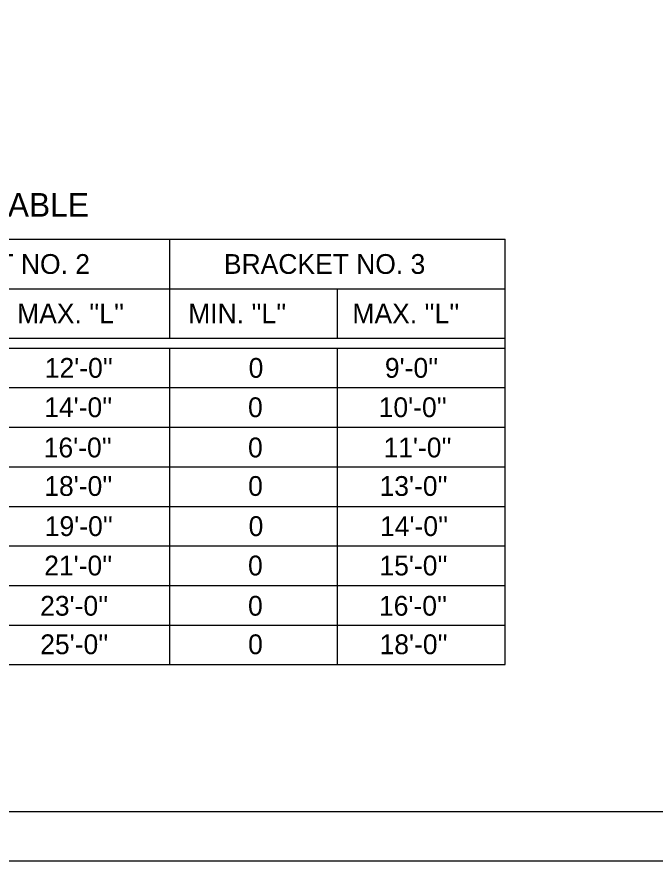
# Model space of a CAD drawing. Extents: x 997.6 to 1036.5, y 998.9 to 1022.5.
# Drawn here: x 1023.42 to 1029.88, y 1000 to 1008.53 of the extents above; entities that cross this region are included whole.
import ezdxf

# ---------------------------------------------------------------- set-up
doc = ezdxf.new("R2010")
doc.units = 0
for name, color, linetype in [('1', 7, 'Continuous'), ('11', 7, 'Continuous'), ('2', 7, 'Continuous'), ('Level 14', 7, 'Continuous')]:
    doc.layers.add(name, color=color, linetype=linetype)

msp = doc.modelspace()

# ---------------------------------------------------------------- linework, layer by layer
at = {"layer": '1'}
for p, q in [((1015.9336, 1006.2861), (1028.3636, 1006.2861)), ((1024.9731, 1005.2861), (1024.9731, 1006.2861)), ((1024.9731, 1005.2861), (1024.9731, 1006.2861)), ((1028.3636, 1001.9861), (1028.3636, 1006.2861)), ((1021.5826, 1005.7861), (1024.9731, 1005.7861)), ((1024.9731, 1005.7861), (1028.3636, 1005.7861)), ((1021.5826, 1005.2861), (1024.9731, 1005.2861)), ((1024.9731, 1005.2861), (1028.3636, 1005.2861)), ((1023.2778, 1005.1861), (1024.9731, 1005.1861)), ((1024.9731, 1003.5861), (1024.9731, 1005.1861)), ((1024.9731, 1005.1861), (1026.6683, 1005.1861)), ((1026.6683, 1003.5861), (1026.6683, 1005.1861)), ((1026.6683, 1005.1861), (1028.3636, 1005.1861)), ((1026.6683, 1003.5861), (1026.6683, 1005.1861)), ((1026.6683, 1003.5861), (1026.6683, 1005.1861)), ((1024.9731, 1003.5861), (1024.9731, 1004.9361)), ((1021.5826, 1004.7861), (1024.9731, 1004.7861)), ((1024.9731, 1004.7861), (1028.3636, 1004.7861)), ((1021.5826, 1004.3861), (1024.9731, 1004.3861)), ((1024.9731, 1004.3861), (1028.3636, 1004.3861)), ((1021.5826, 1003.9861), (1024.9731, 1003.9861)), ((1024.9731, 1003.9861), (1028.3636, 1003.9861)), ((1023.2778, 1003.5861), (1024.9731, 1003.5861)), ((1024.9731, 1001.9861), (1024.9731, 1003.5861)), ((1024.9731, 1003.5861), (1026.6683, 1003.5861)), ((1026.6683, 1001.9861), (1026.6683, 1003.5861)), ((1026.6683, 1003.5861), (1028.3636, 1003.5861)), ((1026.6683, 1001.9861), (1026.6683, 1003.5861)), ((1026.6683, 1001.9861), (1026.6683, 1003.5861)), ((1024.9731, 1001.9861), (1024.9731, 1003.3361)), ((1021.5826, 1003.1861), (1024.9731, 1003.1861)), ((1024.9731, 1003.1861), (1028.3636, 1003.1861)), ((1021.5826, 1002.7861), (1024.9731, 1002.7861)), ((1024.9731, 1002.7861), (1028.3636, 1002.7861)), ((1021.5826, 1002.3861), (1024.9731, 1002.3861)), ((1024.9731, 1002.3861), (1028.3636, 1002.3861)), ((1015.9336, 1001.9861), (1028.3636, 1001.9861))]:
    msp.add_line(p, q, dxfattribs=at)
at = {"layer": '11'}
msp.add_lwpolyline([(1007, 1000.5), (1035.5, 1000.5), (1035.5, 1021.5), (1007, 1021.5)], close=True, dxfattribs=at)
at = {"layer": '2'}
msp.add_line((1026.6683, 1005.2861), (1026.6683, 1005.7861), dxfattribs=at)
at = {"layer": 'Level 14'}
msp.add_line((1036, 1000), (1000, 1000), dxfattribs=at)

# ---------------------------------------------------------------- texts
at = {"layer": '1'}
for s, height, p in [('BRACKET SELECTION TABLE', 0.24, (1019.6239, 1006.5142)), ('BRACKET NO. 2', 0.2, (1022.1282, 1005.9361)), ('BRACKET NO. 3', 0.2, (1025.5187, 1005.9361)), ("MAX. ''L''", 0.2, (1023.4278, 1005.4361)), ("MIN. ''L''", 0.2, (1025.1576, 1005.4361)), ("MAX. ''L''", 0.2, (1026.8183, 1005.4361)), ("12'-0''", 0.2, (1023.7071, 1004.886)), ('0', 0.2, (1025.7685, 1004.886)), ("9'-0''", 0.2, (1027.1464, 1004.886)), ("14'-0''", 0.2, (1023.7012, 1004.488)), ('0', 0.2, (1025.7626, 1004.488)), ("10'-0''", 0.2, (1027.0839, 1004.488)), ("16'-0''", 0.2, (1023.6964, 1004.0811)), ('0', 0.2, (1025.7625, 1004.0811)), ("11'-0''", 0.2, (1027.1326, 1004.0811)), ("18'-0''", 0.2, (1023.7021, 1003.6919)), ('0', 0.2, (1025.7635, 1003.6919)), ("13'-0''", 0.2, (1027.0926, 1003.6919)), ("19'-0''", 0.2, (1023.7071, 1003.286)), ('0', 0.2, (1025.7685, 1003.286)), ("14'-0''", 0.2, (1027.0976, 1003.286)), ("21'-0''", 0.2, (1023.7012, 1002.888)), ('0', 0.2, (1025.7626, 1002.888)), ("15'-0''", 0.2, (1027.0917, 1002.888)), ("23'-0''", 0.2, (1023.6602, 1002.4811)), ('0', 0.2, (1025.7625, 1002.4811)), ("16'-0''", 0.2, (1027.0869, 1002.4811)), ("25'-0''", 0.2, (1023.6611, 1002.0919)), ('0', 0.2, (1025.7635, 1002.0919)), ("18'-0''", 0.2, (1027.0926, 1002.0919))]:
    msp.add_text(s, height=height, dxfattribs=at).set_placement(p)

doc.saveas('drawing.dxf')
